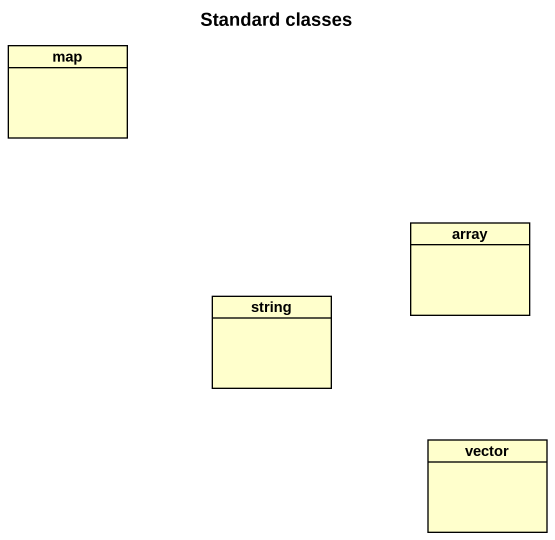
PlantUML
@startuml
title Standard classes
hide circle
hide empty members
class "map" as map_
class array
class string
class vector
@enduml
